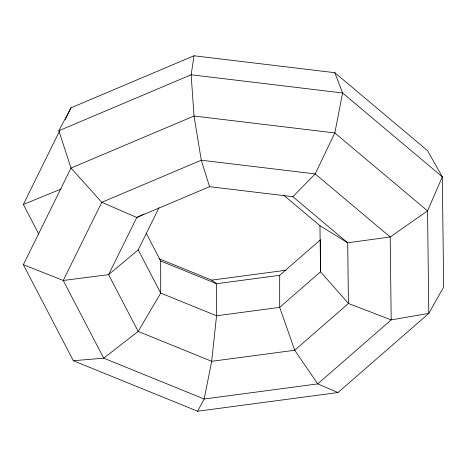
<?xml version="1.0" encoding="UTF-8"?>
<svg xmlns="http://www.w3.org/2000/svg" width="467" height="467" viewBox="0 0 467 467"><rect width="100%" height="100%" fill="white"/><g stroke="black" fill="none" stroke-linecap="round" stroke-linejoin="round"><path stroke-width="0.7" d="M194.021 55.777L191.149 74.773L194.021 116.02L201.289 160.216L209.56 186.683L292.85 196.695L347.693 242.811L390.184 236.967L427.55 210.903L442.307 176.818L427.55 150.66L334.833 72.7L194.021 55.777L71.007 107.813L58.848 130.737L71.007 168.056L101.788 202.31L136.796 217.464L209.56 186.683M38.784 234.107L23.35 204.458L59.414 131.32M65.211 119.564L71.007 107.813M23.35 264.701L71.007 168.056L194.021 116.02L334.833 132.943L427.55 210.903L428.799 313.427L337.985 392.537L197.611 411.223L73.348 360.74L23.35 264.701L63.243 280.48L108.601 274.631L138.209 249.892L159.002 207.727M197.611 411.223L204.19 398.999L211.679 361.3L216.565 315.774L216.565 283.714L211.679 280.13L159.084 258.759M292.85 196.695L315.19 173.905L334.833 132.943L342.591 92.974L334.833 72.7M146.264 233.302L160.695 261.012L216.565 283.714L279.686 275.314L320.52 239.74L320.52 271.8L348.435 303.451L391.194 319.895L428.799 313.427L443.65 287.082L442.307 176.818L342.591 92.974L191.149 74.773L58.848 130.737M143.976 213.997L136.796 217.464L108.601 274.631L138.179 331.436L211.679 361.3L294.718 350.25L348.435 303.451L347.693 242.811L319.959 225.701L283.831 195.317M23.35 204.458L61.247 188.995M211.679 280.13L286.049 270.23M73.348 360.74L103.686 358.16L204.19 398.999L317.741 383.886L337.985 392.537M138.209 249.892L160.695 293.072L216.565 315.774L279.686 307.374L320.52 271.8L319.959 225.701M279.686 275.314L279.686 307.374L294.718 350.25L317.741 383.886L391.194 319.895L390.184 236.967L315.19 173.905L201.289 160.216L101.788 202.31L63.243 280.48L103.686 358.16L138.179 331.436L160.695 293.072L160.695 261.012"/></g></svg>
